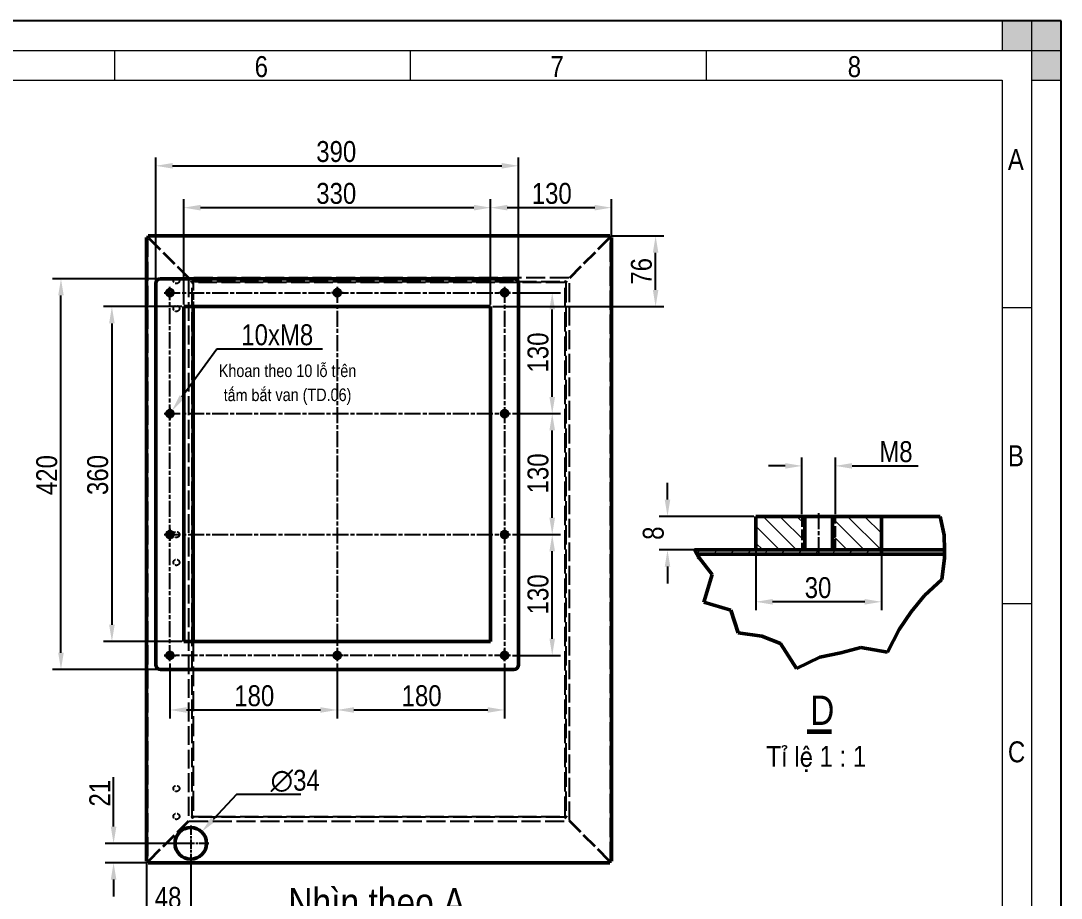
# Model space of a CAD drawing. Header units: millimetres. Extents: x 0 to 2673, y 0 to 1890.
# Drawn here: x 1554 to 2673, y 947 to 1890 of the extents above; entities that cross this region are included whole.
import ezdxf

# ---------------------------------------------------------------- set-up
doc = ezdxf.new("R2010")
doc.units = ezdxf.units.MM
doc.header["$LTSCALE"] = 4.5
doc.linetypes.add('CHAIN', pattern=[0.7087, 0.4724, -0.0591, 0.1181, -0.0591])
doc.linetypes.add('DASHED', pattern=[0.2067, 0.1654, -0.0413])
for name, color, linetype, lineweight in [('Break Line (ANSI)', 7, 'Continuous', 50), ('Center Mark (ANSI)', 7, 'Continuous', 25), ('Centerline (ANSI)', 7, 'Continuous', 25), ('Co ban', 7, 'Continuous', 50), ('Dimension (ANSI)', 7, 'Continuous', 25), ('Hatch (ANSI)', 7, 'Continuous', 18), ('Hidden Narrow (ANSI)', 7, 'DASHED', 25), ('Symbol (ANSI)', 7, 'Continuous', 25)]:
    doc.layers.add(name, color=color, linetype=linetype, lineweight=lineweight)
for name, color, linetype, lineweight, true_color in [('Khung ban ve', 5, 'Continuous', 15, 0x0000ff), ('Manh', 7, 'DASHED', 25, 0x008000), ('Manh khung ten', 7, 'Continuous', 15, 0x994c4c), ('Net chu', 30, 'Continuous', 15, 0xff7f00), ('THIN', 5, 'Continuous', 15, 0x0000ff)]:
    doc.layers.add(name, color=color, linetype=linetype, lineweight=lineweight, true_color=true_color)
doc.styles.add('Do nham', font='')
doc.styles.add('Linh_50', font='')
doc.styles.add('Note Text (ANSI)', font='')
doc.styles.add('StandardAM_ANSI', font='')
doc.styles.add('Text Style71', font='')
doc.styles.get('Do nham').set_extended_font_data('VNI-Helve-Condense')
doc.styles.get('Linh_50').set_extended_font_data('VNI-Helve-Condense')
doc.styles.get('Note Text (ANSI)').set_extended_font_data('VNI-Helve-Condense')
doc.styles.get('StandardAM_ANSI').set_extended_font_data('VNI-Helve-Condense')
doc.styles.get('Text Style71').set_extended_font_data('VNI-Helve-Condense')
doc.dimstyles.new('Default - mm (ANSI)', dxfattribs={"dimscale": 4.5, "dimtxt": 5, "dimasz": 4, "dimexe": 2, "dimexo": 0.5, "dimgap": 0.8, "dimtad": 1, "dimtoh": 1, "dimdec": 0, "dimrnd": 1e-08, "dimzin": 4, "dimdsep": 46, "dimtxsty": 'StandardAM_ANSI', "dimcen": 0.09, "dimdle": 10, "dimclrd": 256, "dimclre": 256, "dimclrt": 256, "dimadec": 1, "dimazin": 1, "dimtfac": 0.61, "dimtofl": 0, "dimtmove": 0, "dimatfit": 3, "dimldrblk": 'DOT', "dimfxl": 1, "dimtolj": 1, "dimtzin": 4, "dimlwd": -1, "dimlwe": -1, "dimarcsym": 0})

# ---------------------------------------------------------------- blocks, each defined once
blk = doc.blocks.new('Borders A2_Thuong')
at = {"layer": 'THIN'}
for points in [[(594.01, 412.96), (594.01, 420.04), (579.87, 420.04), (579.87, 412.96)], [(594.01, 420.04), (586.94, 420.04), (586.94, 405.89), (594.01, 405.89)]]:
    blk.add_hatch(color=256, dxfattribs=at).paths.add_polyline_path(points)
at = {"layer": 'Khung ban ve'}
for p, q in [((28.3, 405.89), (579.87, 405.89)), ((579.87, 405.89), (579.87, 14.14))]:
    blk.add_line(p, q, dxfattribs=at)
at = {"layer": 'Manh khung ten', "lineweight": 25}
for p, q in [((594.01, 420.04), (0.01, 420.04)), ((594.01, -0.01), (594.01, 420.04))]:
    blk.add_line(p, q, dxfattribs=at)
at = {"layer": 'Manh khung ten'}
for p, q in [((0.01, 420.04), (594.01, 420.04)), ((594.01, 420.04), (594.01, -0.01)), ((21.23, 412.96), (586.94, 412.96)), ((367.73, 412.96), (367.73, 405.89)), ((438.44, 412.96), (438.44, 405.89)), ((509.15, 412.96), (509.15, 405.89)), ((586.94, 412.96), (586.94, 7.06)), ((586.89, 351.5), (579.84, 351.5)), ((586.92, 280.73), (579.87, 280.73))]:
    blk.add_line(p, q, dxfattribs=at)
at = {"layer": 'THIN'}
for p, q in [((594.01, 420.04), (579.87, 420.04)), ((579.87, 420.04), (579.87, 412.96)), ((594.01, 420.04), (586.94, 420.04)), ((586.94, 420.04), (586.94, 405.89)), ((594.01, 412.96), (594.01, 420.04)), ((594.01, 405.89), (594.01, 420.04)), ((579.87, 412.96), (594.01, 412.96)), ((586.94, 405.89), (594.01, 405.89))]:
    blk.add_line(p, q, dxfattribs=at)
at = {"layer": 'Net chu', "style": 'Linh_50'}
for s, p in [('6', (401.23, 406.6)), ('7', (471.92, 406.6)), ('8', (542.99, 406.6)), ('A', (581.26, 384.38)), ('B', (581.28, 313.62)), ('C', (581.28, 242.9))]:
    blk.add_text(s, height=5, dxfattribs=at).set_placement(p)
blk = doc.blocks.new('*D16')
at = {"layer": 'Defpoints', "color": 0, "transparency": 16777216}
for p in [(2089.3, 1734.3), (1699.3, 1607.9), (2089.3, 1607.9)]:
    blk.add_point(p, dxfattribs=at)
at = {"layer": 'Dimension (ANSI)', "transparency": 16777216}
for p, q in [((1699.3, 1610.2), (1699.3, 1743.3)), ((2089.3, 1610.2), (2089.3, 1743.3)), ((1717.3, 1734.3), (2071.3, 1734.3))]:
    blk.add_line(p, q, dxfattribs=at)
for points in [[(1717.3, 1737.3), (1717.3, 1731.3), (1699.3, 1734.3)], [(2071.3, 1737.3), (2071.3, 1731.3), (2089.3, 1734.3)]]:
    blk.add_solid(points, dxfattribs=at)
at = {"layer": 'Dimension (ANSI)', "color": 150, "true_color": 0x0080ff, "transparency": 16777216, "insert": (1871.8, 1760.9), "char_height": 22.5, "attachment_point": 1, "style": 'StandardAM_ANSI'}
blk.add_mtext('\\A1;390', dxfattribs=at)
blk = doc.blocks.new('_Dot')
at = {"color": 0, "linetype": 'ByBlock', "lineweight": -2}
blk.add_line((-0.5, 0), (-1, 0), dxfattribs=at)
at = {"color": 0, "linetype": 'ByBlock', "const_width": 0.5}
blk.add_lwpolyline([(-0.25, 0, 1), (0.25, 0, 1)], format="xyb", close=True, dxfattribs=at)
blk = doc.blocks.new('*D17')
at = {"layer": 'Defpoints', "color": 0, "transparency": 16777216}
for p in [(2059.3, 1689.3), (1729.3, 1582.9), (2059.3, 1582.9)]:
    blk.add_point(p, dxfattribs=at)
at = {"layer": 'Dimension (ANSI)', "transparency": 16777216}
for p, q in [((1729.3, 1585.2), (1729.3, 1698.3)), ((2059.3, 1585.2), (2059.3, 1698.3)), ((1747.3, 1689.3), (2041.3, 1689.3))]:
    blk.add_line(p, q, dxfattribs=at)
for points in [[(1747.3, 1692.3), (1747.3, 1686.3), (1729.3, 1689.3)], [(2041.3, 1692.3), (2041.3, 1686.3), (2059.3, 1689.3)]]:
    blk.add_solid(points, dxfattribs=at)
at = {"layer": 'Dimension (ANSI)', "color": 150, "true_color": 0x0080ff, "transparency": 16777216, "insert": (1871.8, 1715.9), "char_height": 22.5, "attachment_point": 1, "style": 'StandardAM_ANSI'}
blk.add_mtext('\\A1;330', dxfattribs=at)
blk = doc.blocks.new('*D18')
at = {"layer": 'Defpoints', "color": 0, "transparency": 16777216}
for p in [(1729.3, 1582.9), (1652, 1222.9), (1729.3, 1222.9)]:
    blk.add_point(p, dxfattribs=at)
at = {"layer": 'Dimension (ANSI)', "transparency": 16777216}
for p, q in [((1727.1, 1582.9), (1643, 1582.9)), ((1652, 1564.9), (1652, 1240.9)), ((1727.1, 1222.9), (1643, 1222.9))]:
    blk.add_line(p, q, dxfattribs=at)
for points in [[(1649, 1564.9), (1655, 1564.9), (1652, 1582.9)], [(1649, 1240.9), (1655, 1240.9), (1652, 1222.9)]]:
    blk.add_solid(points, dxfattribs=at)
at = {"layer": 'Dimension (ANSI)', "color": 150, "true_color": 0x0080ff, "transparency": 16777216, "insert": (1625.4, 1380.4), "char_height": 22.5, "attachment_point": 1, "rotation": 90, "style": 'StandardAM_ANSI'}
blk.add_mtext('\\A1;360', dxfattribs=at)
blk = doc.blocks.new('*D19')
at = {"layer": 'Defpoints', "color": 0, "transparency": 16777216}
for p in [(1597.2, 1612.9), (1704.3, 1612.9), (1704.3, 1192.9)]:
    blk.add_point(p, dxfattribs=at)
at = {"layer": 'Dimension (ANSI)', "transparency": 16777216}
for p, q in [((1702.1, 1612.9), (1588.2, 1612.9)), ((1597.2, 1210.9), (1597.2, 1594.9)), ((1702.1, 1192.9), (1588.2, 1192.9))]:
    blk.add_line(p, q, dxfattribs=at)
for points in [[(1594.2, 1594.9), (1600.2, 1594.9), (1597.2, 1612.9)], [(1594.2, 1210.9), (1600.2, 1210.9), (1597.2, 1192.9)]]:
    blk.add_solid(points, dxfattribs=at)
at = {"layer": 'Dimension (ANSI)', "color": 150, "true_color": 0x0080ff, "transparency": 16777216, "insert": (1570.6, 1380.3), "char_height": 22.5, "attachment_point": 1, "rotation": 90, "style": 'StandardAM_ANSI'}
blk.add_mtext('\\A1;420', dxfattribs=at)
blk = doc.blocks.new('*D20')
at = {"layer": 'Defpoints', "color": 0, "transparency": 16777216}
for p in [(2187.3, 1658.9), (2236.8, 1658.9), (2059.3, 1582.9)]:
    blk.add_point(p, dxfattribs=at)
at = {"layer": 'Dimension (ANSI)', "transparency": 16777216}
for p, q in [((2189.6, 1658.9), (2245.8, 1658.9)), ((2236.8, 1600.9), (2236.8, 1640.9)), ((2061.6, 1582.9), (2245.8, 1582.9))]:
    blk.add_line(p, q, dxfattribs=at)
for points in [[(2233.8, 1640.9), (2239.8, 1640.9), (2236.8, 1658.9)], [(2233.8, 1600.9), (2239.8, 1600.9), (2236.8, 1582.9)]]:
    blk.add_solid(points, dxfattribs=at)
at = {"layer": 'Dimension (ANSI)', "color": 150, "true_color": 0x0080ff, "transparency": 16777216, "insert": (2210.2, 1606.5), "char_height": 22.5, "attachment_point": 1, "rotation": 90, "style": 'StandardAM_ANSI'}
blk.add_mtext('\\A1;76', dxfattribs=at)
blk = doc.blocks.new('*D36')
at = {"layer": 'Defpoints', "color": 0, "transparency": 16777216}
for p in [(2344.7, 1357.4), (2249.6, 1321.4), (2344.7, 1321.4)]:
    blk.add_point(p, dxfattribs=at)
at = {"layer": 'Dimension (ANSI)', "transparency": 16777216}
for p, q in [((2249.6, 1375.4), (2249.6, 1393.4)), ((2342.4, 1357.4), (2240.6, 1357.4)), ((2342.4, 1321.4), (2240.6, 1321.4)), ((2249.6, 1303.4), (2249.6, 1285.4))]:
    blk.add_line(p, q, dxfattribs=at)
for points in [[(2246.6, 1375.4), (2252.6, 1375.4), (2249.6, 1357.4)], [(2246.6, 1303.4), (2252.6, 1303.4), (2249.6, 1321.4)]]:
    blk.add_solid(points, dxfattribs=at)
at = {"layer": 'Dimension (ANSI)', "color": 150, "true_color": 0x0080ff, "transparency": 16777216, "insert": (2223, 1332.2), "char_height": 22.5, "attachment_point": 1, "rotation": 90, "style": 'StandardAM_ANSI'}
blk.add_mtext('\\A1;8', dxfattribs=at)
blk = doc.blocks.new('*D37')
at = {"layer": 'Defpoints', "color": 0, "transparency": 16777216}
for p in [(2430.2, 1411.7), (2394.2, 1357.4), (2430.2, 1357.4)]:
    blk.add_point(p, dxfattribs=at)
at = {"layer": 'Dimension (ANSI)', "transparency": 16777216}
for p, q in [((2376.2, 1411.7), (2358.2, 1411.7)), ((2394.2, 1359.7), (2394.2, 1420.7)), ((2430.2, 1359.7), (2430.2, 1420.7)), ((2448.2, 1411.7), (2519.3, 1411.7))]:
    blk.add_line(p, q, dxfattribs=at)
for points in [[(2376.2, 1414.7), (2376.2, 1408.7), (2394.2, 1411.7)], [(2448.2, 1414.7), (2448.2, 1408.7), (2430.2, 1411.7)]]:
    blk.add_solid(points, dxfattribs=at)
at = {"layer": 'Dimension (ANSI)', "color": 150, "true_color": 0x0080ff, "transparency": 16777216, "insert": (2477.4, 1438.3), "char_height": 22.5, "attachment_point": 1, "style": 'StandardAM_ANSI'}
blk.add_mtext('\\A1;\\fVNI-Helve-Condense|b0|i0;\\H22.5000;M8', dxfattribs=at)
blk = doc.blocks.new('*D38')
at = {"layer": 'Defpoints', "color": 0, "transparency": 16777216}
for p in [(1714.3, 1201.7), (1894.3, 1201.7), (1894.3, 1149.3)]:
    blk.add_point(p, dxfattribs=at)
at = {"layer": 'Dimension (ANSI)', "transparency": 16777216}
for p, q in [((1714.3, 1199.4), (1714.3, 1140.3)), ((1894.3, 1199.4), (1894.3, 1140.3)), ((1732.3, 1149.3), (1876.3, 1149.3))]:
    blk.add_line(p, q, dxfattribs=at)
for points in [[(1732.3, 1152.3), (1732.3, 1146.3), (1714.3, 1149.3)], [(1876.3, 1152.3), (1876.3, 1146.3), (1894.3, 1149.3)]]:
    blk.add_solid(points, dxfattribs=at)
at = {"layer": 'Dimension (ANSI)', "color": 150, "true_color": 0x0080ff, "transparency": 16777216, "insert": (1783.6, 1175.9), "char_height": 22.5, "attachment_point": 1, "style": 'StandardAM_ANSI'}
blk.add_mtext('\\A1;180', dxfattribs=at)
blk = doc.blocks.new('*D39')
at = {"layer": 'Defpoints', "color": 0, "transparency": 16777216}
for p in [(1894.3, 1201.7), (2074.3, 1201.7), (2074.3, 1149.3)]:
    blk.add_point(p, dxfattribs=at)
at = {"layer": 'Dimension (ANSI)', "transparency": 16777216}
for p, q in [((1894.3, 1199.4), (1894.3, 1140.3)), ((2074.3, 1199.4), (2074.3, 1140.3)), ((1912.3, 1149.3), (2056.3, 1149.3))]:
    blk.add_line(p, q, dxfattribs=at)
for points in [[(1912.3, 1152.3), (1912.3, 1146.3), (1894.3, 1149.3)], [(2056.3, 1152.3), (2056.3, 1146.3), (2074.3, 1149.3)]]:
    blk.add_solid(points, dxfattribs=at)
at = {"layer": 'Dimension (ANSI)', "color": 150, "true_color": 0x0080ff, "transparency": 16777216, "insert": (1963.6, 1175.9), "char_height": 22.5, "attachment_point": 1, "style": 'StandardAM_ANSI'}
blk.add_mtext('\\A1;180', dxfattribs=at)
blk = doc.blocks.new('*D40')
at = {"layer": 'Defpoints', "color": 0, "transparency": 16777216}
for p in [(2080.6, 1337.9), (2125.6, 1337.9), (2080.6, 1207.9)]:
    blk.add_point(p, dxfattribs=at)
at = {"layer": 'Dimension (ANSI)', "transparency": 16777216}
for p, q in [((2082.8, 1337.9), (2134.6, 1337.9)), ((2125.6, 1225.9), (2125.6, 1319.9)), ((2082.8, 1207.9), (2134.6, 1207.9))]:
    blk.add_line(p, q, dxfattribs=at)
for points in [[(2122.6, 1319.9), (2128.6, 1319.9), (2125.6, 1337.9)], [(2122.6, 1225.9), (2128.6, 1225.9), (2125.6, 1207.9)]]:
    blk.add_solid(points, dxfattribs=at)
at = {"layer": 'Dimension (ANSI)', "color": 150, "true_color": 0x0080ff, "transparency": 16777216, "insert": (2099, 1252.1), "char_height": 22.5, "attachment_point": 1, "rotation": 90, "style": 'StandardAM_ANSI'}
blk.add_mtext('\\A1;130', dxfattribs=at)
blk = doc.blocks.new('*D41')
at = {"layer": 'Defpoints', "color": 0, "transparency": 16777216}
for p in [(2080.6, 1467.9), (2125.6, 1467.9), (2080.6, 1337.9)]:
    blk.add_point(p, dxfattribs=at)
at = {"layer": 'Dimension (ANSI)', "transparency": 16777216}
for p, q in [((2082.8, 1467.9), (2134.6, 1467.9)), ((2125.6, 1355.9), (2125.6, 1449.9)), ((2082.8, 1337.9), (2134.6, 1337.9))]:
    blk.add_line(p, q, dxfattribs=at)
for points in [[(2122.6, 1449.9), (2128.6, 1449.9), (2125.6, 1467.9)], [(2122.6, 1355.9), (2128.6, 1355.9), (2125.6, 1337.9)]]:
    blk.add_solid(points, dxfattribs=at)
at = {"layer": 'Dimension (ANSI)', "color": 150, "true_color": 0x0080ff, "transparency": 16777216, "insert": (2099, 1382.1), "char_height": 22.5, "attachment_point": 1, "rotation": 90, "style": 'StandardAM_ANSI'}
blk.add_mtext('\\A1;130', dxfattribs=at)
blk = doc.blocks.new('*D42')
at = {"layer": 'Defpoints', "color": 0, "transparency": 16777216}
for p in [(2080.6, 1597.9), (2125.6, 1597.9), (2080.6, 1467.9)]:
    blk.add_point(p, dxfattribs=at)
at = {"layer": 'Dimension (ANSI)', "transparency": 16777216}
for p, q in [((2082.8, 1597.9), (2134.6, 1597.9)), ((2125.6, 1485.9), (2125.6, 1579.9)), ((2082.8, 1467.9), (2134.6, 1467.9))]:
    blk.add_line(p, q, dxfattribs=at)
for points in [[(2122.6, 1579.9), (2128.6, 1579.9), (2125.6, 1597.9)], [(2122.6, 1485.9), (2128.6, 1485.9), (2125.6, 1467.9)]]:
    blk.add_solid(points, dxfattribs=at)
at = {"layer": 'Dimension (ANSI)', "color": 150, "true_color": 0x0080ff, "transparency": 16777216, "insert": (2099, 1512.1), "char_height": 22.5, "attachment_point": 1, "rotation": 90, "style": 'StandardAM_ANSI'}
blk.add_mtext('\\A1;130', dxfattribs=at)
blk = doc.blocks.new('*D43')
at = {"layer": 'Defpoints', "color": 0, "transparency": 16777216}
for p in [(1716.7, 1471.1), (1712, 1464.7)]:
    blk.add_point(p, dxfattribs=at)
at = {"layer": 'Dimension (ANSI)', "transparency": 16777216}
for p, q in [((1764.8, 1537.3), (1727.3, 1485.7)), ((1878.6, 1537.3), (1764.8, 1537.3)), ((1713.9, 1467.9), (1714.8, 1467.9)), ((1714.3, 1467.5), (1714.3, 1468.3))]:
    blk.add_line(p, q, dxfattribs=at)
blk.add_solid([(1724.9, 1487.5), (1729.7, 1483.9), (1716.7, 1471.1)], dxfattribs=at)
at = {"layer": 'Dimension (ANSI)', "color": 150, "true_color": 0x0080ff, "transparency": 16777216, "insert": (1784, 1563.9), "char_height": 22.5, "attachment_point": 1, "style": 'StandardAM_ANSI'}
blk.add_mtext('\\A1; \\fVNI-Helve-Condense|b0|i0;\\H22.5000;10xM8', dxfattribs=at)
blk = doc.blocks.new('*D44')
at = {"layer": 'Defpoints', "color": 0, "transparency": 16777216}
for p in [(2344.7, 1321.4), (2479.7, 1321.4), (2344.7, 1265.6)]:
    blk.add_point(p, dxfattribs=at)
at = {"layer": 'Dimension (ANSI)', "transparency": 16777216}
for p, q in [((2344.7, 1319.2), (2344.7, 1256.6)), ((2479.7, 1319.2), (2479.7, 1256.6)), ((2461.7, 1265.6), (2362.7, 1265.6))]:
    blk.add_line(p, q, dxfattribs=at)
for points in [[(2362.7, 1268.6), (2362.7, 1262.6), (2344.7, 1265.6)], [(2461.7, 1268.6), (2461.7, 1262.6), (2479.7, 1265.6)]]:
    blk.add_solid(points, dxfattribs=at)
at = {"layer": 'Dimension (ANSI)', "color": 150, "true_color": 0x0080ff, "transparency": 16777216, "insert": (2397.2, 1292.1), "char_height": 22.5, "attachment_point": 1, "style": 'StandardAM_ANSI'}
blk.add_mtext('\\A1;30', dxfattribs=at)
blk = doc.blocks.new('*D45')
at = {"layer": 'Defpoints', "color": 0, "transparency": 16777216}
for p in [(1748.5, 1018.3), (1725.2, 993.4)]:
    blk.add_point(p, dxfattribs=at)
at = {"layer": 'Dimension (ANSI)', "transparency": 16777216}
for p, q in [((1786, 1058.4), (1760.8, 1031.4)), ((1855.3, 1058.4), (1786, 1058.4)), ((1736.5, 1005.9), (1737.3, 1005.9)), ((1736.9, 1005.4), (1736.9, 1006.3))]:
    blk.add_line(p, q, dxfattribs=at)
blk.add_solid([(1758.6, 1033.5), (1763, 1029.4), (1748.5, 1018.3)], dxfattribs=at)
at = {"layer": 'Dimension (ANSI)', "color": 150, "true_color": 0x0080ff, "transparency": 16777216, "insert": (1822.6, 1085), "char_height": 22.5, "attachment_point": 1, "style": 'StandardAM_ANSI'}
blk.add_mtext('\\A1;∅34', dxfattribs=at)
blk = doc.blocks.new('*D46')
at = {"layer": 'Defpoints', "color": 0, "transparency": 16777216}
for p in [(1736.9, 1005.9), (1653.8, 984.9), (1691.3, 984.9)]:
    blk.add_point(p, dxfattribs=at)
at = {"layer": 'Dimension (ANSI)', "transparency": 16777216}
for p, q in [((1653.8, 1023.9), (1653.8, 1077.2)), ((1734.6, 1005.9), (1644.8, 1005.9)), ((1689.1, 984.9), (1644.8, 984.9)), ((1653.8, 966.9), (1653.8, 948.9))]:
    blk.add_line(p, q, dxfattribs=at)
for points in [[(1650.8, 1023.9), (1656.8, 1023.9), (1653.8, 1005.9)], [(1650.8, 966.9), (1656.8, 966.9), (1653.8, 984.9)]]:
    blk.add_solid(points, dxfattribs=at)
at = {"layer": 'Dimension (ANSI)', "color": 150, "true_color": 0x0080ff, "transparency": 16777216, "insert": (1627.7, 1045.5), "char_height": 22.5, "attachment_point": 1, "rotation": 90, "style": 'StandardAM_ANSI'}
blk.add_mtext('\\A1;21', dxfattribs=at)
blk = doc.blocks.new('*D47')
at = {"layer": 'Defpoints', "color": 0, "transparency": 16777216}
for p in [(1689.3, 986.9), (1736.9, 986.6), (1689.3, 930.1)]:
    blk.add_point(p, dxfattribs=at)
at = {"layer": 'Dimension (ANSI)', "transparency": 16777216}
for p, q in [((1689.3, 984.7), (1689.3, 921.1)), ((1736.9, 984.4), (1736.9, 921.1)), ((1671.3, 930.1), (1653.3, 930.1)), ((1754.9, 930.1), (1772.9, 930.1))]:
    blk.add_line(p, q, dxfattribs=at)
for points in [[(1671.3, 933.1), (1671.3, 927.1), (1689.3, 930.1)], [(1754.9, 933.1), (1754.9, 927.1), (1736.9, 930.1)]]:
    blk.add_solid(points, dxfattribs=at)
at = {"layer": 'Dimension (ANSI)', "color": 150, "true_color": 0x0080ff, "transparency": 16777216, "insert": (1698.1, 959), "char_height": 22.5, "attachment_point": 1, "style": 'StandardAM_ANSI'}
blk.add_mtext('\\A1;48', dxfattribs=at)
blk = doc.blocks.new('*D48')
at = {"layer": 'Defpoints', "color": 0, "transparency": 16777216}
for p in [(2189.3, 1689.3), (2189.3, 1656.9), (2059.3, 1582.9)]:
    blk.add_point(p, dxfattribs=at)
at = {"layer": 'Dimension (ANSI)', "transparency": 16777216}
for p, q in [((2059.3, 1585.2), (2059.3, 1698.3)), ((2189.3, 1659.2), (2189.3, 1698.3)), ((2077.3, 1689.3), (2171.3, 1689.3))]:
    blk.add_line(p, q, dxfattribs=at)
for points in [[(2077.3, 1692.3), (2077.3, 1686.3), (2059.3, 1689.3)], [(2171.3, 1692.3), (2171.3, 1686.3), (2189.3, 1689.3)]]:
    blk.add_solid(points, dxfattribs=at)
at = {"layer": 'Dimension (ANSI)', "color": 150, "true_color": 0x0080ff, "transparency": 16777216, "insert": (2103.6, 1715.9), "char_height": 22.5, "attachment_point": 1, "style": 'StandardAM_ANSI'}
blk.add_mtext('\\A1;130', dxfattribs=at)

msp = doc.modelspace()

# ---------------------------------------------------------------- hatches: boundary and pattern name
at = {"layer": 'Hatch (ANSI)'}
h = msp.add_hatch(dxfattribs=at)
h.set_pattern_fill('ANSI31', color=256, scale=102.87, angle=90.00021, style=0)
h.set_pattern_definition([(135.0002, (0, 0), (-9.092476, -9.09254), [])])
h.paths.add_polyline_path([(2397.2, 1357.43), (2344.65, 1357.43), (2344.65, 1321.43), (2394.15, 1321.43), (2397.2, 1321.43)])
h.paths.add_polyline_path([(2479.65, 1357.43), (2427.11, 1357.43), (2427.11, 1321.43), (2430.15, 1321.43), (2479.65, 1321.43)])
h = msp.add_hatch(dxfattribs=at)
h.set_pattern_fill('ANSI31', color=256, scale=102.87, style=0)
h.set_pattern_definition([(45, (0, 0), (-9.09251, 9.09251), [])])
h.paths.add_polyline_path([(2281.06, 1316.93), (2278.54, 1321.43), (2344.65, 1321.43), (2394.15, 1321.43), (2397.2, 1321.43), (2427.11, 1321.43), (2430.15, 1321.43), (2479.65, 1321.43), (2479.65, 1316.93)])

# ---------------------------------------------------------------- linework, layer by layer
at = {"layer": 'Break Line (ANSI)'}
for p, q in [((2542.86, 1357.43), (2547.28, 1337.18)), ((2547.28, 1337.18), (2547.43, 1321.43)), ((2281.06, 1316.93), (2278.54, 1321.43)), ((2547.43, 1321.43), (2547.48, 1316.93)), ((2282.64, 1314.1), (2281.06, 1316.93)), ((2283.96, 1312.43), (2282.64, 1314.1)), ((2297.77, 1295.04), (2283.96, 1312.43)), ((2547.38, 1312.43), (2544.67, 1289.45)), ((2547.51, 1313.56), (2547.38, 1312.43)), ((2547.48, 1316.93), (2547.51, 1313.56)), ((2288.58, 1265.03), (2297.77, 1295.04)), ((2544.67, 1289.45), (2525.9, 1272.31)), ((2317.7, 1256.76), (2288.58, 1265.03)), ((2525.9, 1272.31), (2511.66, 1254.85)), ((2325.54, 1232.3), (2317.7, 1256.76)), ((2511.66, 1254.85), (2498.64, 1235.77)), ((2350.91, 1228.69), (2325.54, 1232.3)), ((2498.64, 1235.77), (2486.16, 1211.4)), ((2371.18, 1220.77), (2350.91, 1228.69)), ((2388.3, 1194.02), (2371.18, 1220.77)), ((2435.86, 1210.65), (2413.55, 1206.01)), ((2457.51, 1216.39), (2435.86, 1210.65)), ((2486.16, 1211.4), (2457.51, 1216.39)), ((2413.55, 1206.01), (2388.3, 1194.02))]:
    msp.add_line(p, q, dxfattribs=at)
at = {"layer": 'Center Mark (ANSI)', "linetype": 'CHAIN', "ltscale": 1.543026}
for p, q in [((1708.1, 1597.91), (1720.6, 1597.91)), ((1900.6, 1597.91), (1888.1, 1597.91)), ((2080.6, 1597.91), (2068.1, 1597.91)), ((1714.35, 1474.16), (1714.35, 1461.66)), ((2074.35, 1474.16), (2074.35, 1461.66)), ((1714.35, 1344.16), (1714.35, 1331.66)), ((2074.35, 1344.16), (2074.35, 1331.66)), ((2074.35, 1201.66), (2074.35, 1214.16)), ((1708.1, 1207.91), (1720.6, 1207.91)), ((1900.6, 1207.91), (1888.1, 1207.91))]:
    msp.add_line(p, q, dxfattribs=at)
at = {"layer": 'Center Mark (ANSI)', "linetype": 'CHAIN', "ltscale": 4.752728}
for p, q in [((1736.86, 1025.1), (1736.86, 986.6)), ((1756.11, 1005.85), (1717.61, 1005.85))]:
    msp.add_line(p, q, dxfattribs=at)
at = {"layer": 'Centerline (ANSI)', "linetype": 'CHAIN', "ltscale": 8.113447}
for p, q in [((1714.35, 1201.66), (1714.35, 1604.16)), ((1894.35, 1604.16), (1894.35, 1201.66)), ((2074.35, 1604.16), (2074.35, 1201.66)), ((1708.1, 1597.91), (2080.6, 1597.91)), ((1708.1, 1467.91), (2080.6, 1467.91)), ((2412.15, 1360.8), (2412.15, 1318.05)), ((1708.1, 1337.91), (2080.6, 1337.91)), ((2080.6, 1207.91), (1708.1, 1207.91))]:
    msp.add_line(p, q, dxfattribs=at)
at = {"layer": 'Co ban'}
for p, q in [((1689.35, 1657.2), (1689.35, 1656.91)), ((1690.35, 1657.2), (1689.35, 1657.2)), ((1691.35, 1656.91), (1689.35, 1656.91)), ((1689.35, 986.91), (1689.35, 1656.91)), ((1690.64, 1656.91), (1690.35, 1657.2)), ((1690.35, 1656.91), (1690.35, 1657.2)), ((1691.35, 1658.91), (1691.05, 1658.91)), ((1691.05, 1657.91), (1691.05, 1658.91)), ((1691.35, 1657.62), (1691.05, 1657.91)), ((1691.35, 1657.91), (1691.05, 1657.91)), ((1691.35, 1658.91), (1691.35, 1656.91)), ((1691.35, 1658.91), (2187.35, 1658.91)), ((2187.64, 1658.91), (2187.35, 1658.91)), ((2187.35, 1656.91), (2187.35, 1658.91)), ((2187.35, 1657.62), (2187.64, 1657.91)), ((2187.35, 1657.91), (2187.64, 1657.91)), ((2189.35, 1656.91), (2187.35, 1656.91)), ((2187.64, 1657.91), (2187.64, 1658.91)), ((2188.05, 1656.91), (2188.35, 1657.2)), ((2188.35, 1657.2), (2189.35, 1657.2)), ((2188.35, 1656.91), (2188.35, 1657.2)), ((2189.35, 1656.91), (2189.35, 1657.2)), ((2189.35, 1656.91), (2189.35, 986.91)), ((1704.35, 1612.91), (2084.35, 1612.91)), ((1699.35, 1197.91), (1699.35, 1607.91)), ((2089.35, 1607.91), (2089.35, 1197.91)), ((1729.35, 1582.91), (2059.35, 1582.91)), ((1729.35, 1222.91), (1729.35, 1582.91)), ((1739.35, 1582.91), (1739.35, 1222.91)), ((2059.35, 1582.91), (2059.35, 1222.91)), ((2397.2, 1357.43), (2344.65, 1357.43)), ((2344.65, 1357.43), (2344.65, 1321.43)), ((2397.2, 1321.43), (2397.2, 1357.43)), ((2397.2, 1357.43), (2427.11, 1357.43)), ((2479.65, 1357.43), (2427.11, 1357.43)), ((2427.11, 1357.43), (2427.11, 1321.43)), ((2479.65, 1357.43), (2542.86, 1357.43)), ((2479.65, 1321.43), (2479.65, 1357.43)), ((2479.65, 1321.43), (2278.54, 1321.43)), ((2344.65, 1321.43), (2397.2, 1321.43)), ((2427.11, 1321.43), (2479.65, 1321.43)), ((2479.65, 1321.43), (2547.43, 1321.43)), ((2479.65, 1316.93), (2479.65, 1321.43)), ((2547.43, 1321.43), (2479.65, 1321.43)), ((2281.06, 1316.93), (2479.65, 1316.93)), ((2547.48, 1316.93), (2479.65, 1316.93)), ((2059.35, 1222.91), (1729.35, 1222.91)), ((2084.35, 1192.91), (1704.35, 1192.91)), ((1689.35, 986.91), (1689.35, 986.62)), ((1689.35, 986.91), (1691.35, 986.91)), ((1690.35, 986.62), (1689.35, 986.62)), ((1690.64, 986.91), (1690.35, 986.62)), ((1690.35, 986.91), (1690.35, 986.62)), ((1691.35, 986.2), (1691.05, 985.91)), ((1691.35, 985.91), (1691.05, 985.91)), ((1691.05, 985.91), (1691.05, 984.91)), ((1691.05, 984.91), (1691.35, 984.91)), ((1691.35, 986.91), (1691.35, 984.91)), ((2187.35, 984.91), (1691.35, 984.91)), ((2187.35, 986.91), (2189.35, 986.91)), ((2187.35, 984.91), (2187.35, 986.91)), ((2187.35, 986.2), (2187.64, 985.91)), ((2187.35, 985.91), (2187.64, 985.91)), ((2187.35, 984.91), (2187.64, 984.91)), ((2187.64, 985.91), (2187.64, 984.91)), ((2188.05, 986.91), (2188.35, 986.62)), ((2188.35, 986.91), (2188.35, 986.62)), ((2188.35, 986.62), (2189.35, 986.62)), ((2189.35, 986.62), (2189.35, 986.91))]:
    msp.add_line(p, q, dxfattribs=at)
for centre, radius in [((1714.35, 1597.91), 3.32), ((1894.35, 1597.91), 3.32), ((2074.35, 1597.91), 3.32), ((1714.35, 1467.91), 3.32), ((2074.35, 1467.91), 3.32), ((1714.35, 1337.91), 3.32), ((2074.35, 1337.91), 3.32), ((1714.35, 1207.91), 3.32), ((1894.35, 1207.91), 3.32), ((2074.35, 1207.91), 3.32), ((1736.86, 1005.85), 17)]:
    msp.add_circle(centre, radius, dxfattribs=at)
for centre, start, end in [((1704.35, 1607.91), 90, 180), ((2084.35, 1607.91), 0, 90), ((1704.35, 1197.91), 180, 270), ((2084.35, 1197.91), 270, 0)]:
    msp.add_arc(centre, 5, start, end, dxfattribs=at)
at = {"layer": 'Hidden Narrow (ANSI)', "ltscale": 15.237473}
for p, q in [((2394.15, 1357.43), (2394.15, 1321.43)), ((2430.15, 1321.43), (2430.15, 1357.43))]:
    msp.add_line(p, q, dxfattribs=at)
at = {"layer": 'Hidden Narrow (ANSI)', "ltscale": 10.637733}
for centre in [(1714.35, 1597.91), (1894.35, 1597.91), (2074.35, 1597.91), (1714.35, 1467.91), (2074.35, 1467.91), (1714.35, 1337.91), (2074.35, 1337.91), (1714.35, 1207.91), (1894.35, 1207.91), (2074.35, 1207.91)]:
    msp.add_circle(centre, 4, dxfattribs=at)
at = {"layer": 'Manh', "ltscale": 1.40724}
for p, q in [((1691.35, 1656.2), (1689.35, 1657.2)), ((2186.64, 1656.91), (2187.64, 1658.91)), ((1692.05, 986.91), (1691.05, 984.91)), ((2187.35, 987.62), (2189.35, 986.62))]:
    msp.add_line(p, q, dxfattribs=at)
at = {"layer": 'Manh', "ltscale": 27.704382}
for p, q in [((1690.35, 1656.91), (1690.35, 986.91)), ((2188.35, 986.91), (2188.35, 1656.91))]:
    msp.add_line(p, q, dxfattribs=at)
at = {"layer": 'Manh', "ltscale": 0.447756}
for p, q in [((1691.35, 1656.2), (1690.64, 1656.91)), ((1692.05, 1656.91), (1691.35, 1657.62)), ((2186.64, 1656.91), (2187.35, 1657.62)), ((2187.35, 1656.2), (2188.05, 1656.91)), ((1691.35, 987.62), (1690.64, 986.91)), ((1692.05, 986.91), (1691.35, 986.2)), ((2186.64, 986.91), (2187.35, 986.2)), ((2187.35, 987.62), (2188.05, 986.91))]:
    msp.add_line(p, q, dxfattribs=at)
at = {"layer": 'Manh', "ltscale": 1.40698}
for p, q in [((1691.05, 1658.91), (1692.05, 1656.91)), ((2189.35, 1657.2), (2187.35, 1656.2)), ((1689.35, 986.62), (1691.35, 987.62)), ((2187.64, 984.91), (2186.64, 986.91))]:
    msp.add_line(p, q, dxfattribs=at)
at = {"layer": 'Manh', "ltscale": 28.065649}
for p, q in [((2187.35, 1657.91), (1691.35, 1657.91)), ((1691.35, 985.91), (2187.35, 985.91))]:
    msp.add_line(p, q, dxfattribs=at)
at = {"layer": 'Manh', "ltscale": 23.313023}
for p, q in [((1691.35, 1656.2), (1737.35, 1610.2)), ((1692.05, 1656.91), (1738.05, 1610.91)), ((2186.64, 1656.91), (2140.64, 1610.91)), ((2187.35, 1656.2), (2141.35, 1610.2)), ((1691.35, 987.62), (1737.35, 1033.62)), ((1692.05, 986.91), (1738.05, 1032.91)), ((2186.64, 986.91), (2140.64, 1032.91)), ((2187.35, 987.62), (2141.35, 1033.62))]:
    msp.add_line(p, q, dxfattribs=at)
at = {"layer": 'Manh', "ltscale": 0.423166}
for p, q in [((1690.35, 1618.16), (1689.35, 1618.16)), ((1690.35, 1609.66), (1689.35, 1609.66)), ((1738.35, 1608.2), (1739.35, 1608.2)), ((1740.05, 1609.91), (1740.05, 1608.91)), ((2138.64, 1609.91), (2138.64, 1608.91)), ((2140.35, 1608.2), (2139.35, 1608.2)), ((1690.35, 1581.41), (1689.35, 1581.41)), ((1690.35, 1546.41), (1689.35, 1546.41)), ((1690.35, 1521.47), (1689.35, 1521.47)), ((1690.35, 1486.35), (1689.35, 1486.35)), ((1690.35, 1461.41), (1689.35, 1461.41)), ((1690.35, 1426.41), (1689.35, 1426.41)), ((1690.35, 1181.16), (1689.35, 1181.16)), ((1690.35, 1172.66), (1689.35, 1172.66)), ((1738.35, 1035.62), (1739.35, 1035.62)), ((1740.05, 1033.91), (1740.05, 1034.91)), ((2138.64, 1033.91), (2138.64, 1034.91)), ((2140.35, 1035.62), (2139.35, 1035.62)), ((1703.1, 985.91), (1703.1, 984.91)), ((1715.6, 985.91), (1715.6, 984.91)), ((2163.1, 985.91), (2163.1, 984.91)), ((2175.6, 985.91), (2175.6, 984.91))]:
    msp.add_line(p, q, dxfattribs=at)
at = {"layer": 'Manh', "ltscale": 27.23197}
for p, q in [((1734.35, 1613.2), (1734.35, 1030.62)), ((2144.35, 1030.62), (2144.35, 1613.2))]:
    msp.add_line(p, q, dxfattribs=at)
at = {"layer": 'Manh', "ltscale": 27.454294}
for p, q in [((2143.64, 1613.91), (1735.05, 1613.91)), ((1735.05, 1029.91), (2143.64, 1029.91))]:
    msp.add_line(p, q, dxfattribs=at)
at = {"layer": 'Manh', "ltscale": 1.61686}
for p, q in [((1739.35, 1608.2), (1737.35, 1610.2)), ((1738.05, 1610.91), (1740.05, 1608.91)), ((2138.64, 1608.91), (2140.64, 1610.91)), ((2141.35, 1610.2), (2139.35, 1608.2)), ((1737.35, 1033.62), (1739.35, 1035.62)), ((1740.05, 1034.91), (1738.05, 1032.91)), ((2140.64, 1032.91), (2138.64, 1034.91)), ((2139.35, 1035.62), (2141.35, 1033.62))]:
    msp.add_line(p, q, dxfattribs=at)
at = {"layer": 'Manh', "ltscale": 1.113055}
for p, q in [((1738.35, 1608.2), (1737.35, 1610.2)), ((1740.05, 1609.91), (1738.05, 1610.91)), ((2138.64, 1609.91), (2140.64, 1610.91)), ((2140.35, 1608.2), (2141.35, 1610.2)), ((1738.35, 1035.62), (1737.35, 1033.62)), ((1740.05, 1033.91), (1738.05, 1032.91)), ((2138.64, 1033.91), (2140.64, 1032.91)), ((2140.35, 1035.62), (2141.35, 1033.62))]:
    msp.add_line(p, q, dxfattribs=at)
at = {"layer": 'Manh', "ltscale": 27.981108}
for p, q in [((1738.35, 1035.62), (1738.35, 1608.2)), ((2139.35, 1035.62), (2139.35, 1608.2)), ((2140.35, 1608.2), (2140.35, 1035.62))]:
    msp.add_line(p, q, dxfattribs=at)
at = {"layer": 'Manh', "ltscale": 10.70552}
msp.add_line((1739.35, 1608.2), (1739.35, 1582.91), dxfattribs=at)
at = {"layer": 'Manh', "ltscale": 26.78236}
for p, q in [((1740.05, 1609.91), (2138.64, 1609.91)), ((2138.64, 1608.91), (1740.05, 1608.91)), ((1740.05, 1034.91), (2138.64, 1034.91)), ((2138.64, 1033.91), (1740.05, 1033.91))]:
    msp.add_line(p, q, dxfattribs=at)
at = {"layer": 'Manh', "ltscale": 28.76539}
msp.add_line((1739.35, 1222.91), (1739.35, 1035.62), dxfattribs=at)
at = {"layer": 'Manh', "ltscale": 8.643139}
for centre in [(1721.35, 1610.91), (1721.35, 1580.91), (1721.35, 1337.91), (1721.35, 1307.91), (1721.35, 1064.91), (1721.35, 1034.91)]:
    msp.add_circle(centre, 3.25, dxfattribs=at)
at = {"layer": 'Symbol (ANSI)', "lineweight": 60}
msp.add_line((2399.92, 1126.18), (2426.13, 1126.18), dxfattribs=at)

# ---------------------------------------------------------------- block references
at = {"xscale": 4.5, "yscale": 4.5, "zscale": 4.5}
msp.add_blockref('Borders A2_Thuong', (0, 0), dxfattribs=at)

# ---------------------------------------------------------------- texts
at = {"layer": 'Symbol (ANSI)', "insert": (1840.89, 1520.73), "char_height": 13.5, "width": 159.3661, "attachment_point": 2, "line_spacing_factor": 1.148431, "style": 'Note Text (ANSI)'}
msp.add_mtext('{\\fVNI-Helve-Condense|b0|i0;Khoan theo 10 loã treân\\P\\fVNI-Helve-Condense|b0|i0;taám baét van (TD.06)}', dxfattribs=at)
at = {"layer": 'Symbol (ANSI)', "attachment_point": 7}
for s, insert, char_height, style in [('D', (2403, 1133.27), 31.5, 'Text Style71'), ('Tæ leä 1 : 1', (2356.06, 1082.59), 22.5, 'Do nham'), ('Nhìn theo A', (1841.73, 926.09), 31.5, 'Text Style71')]:
    msp.add_mtext(s, dxfattribs=dict(at, insert=insert, char_height=char_height, style=style))

# ---------------------------------------------------------------- dimensions: what is measured, and where the dimension line sits
at = {"layer": 'Dimension (ANSI)'}
for base, p1, p2, override, picture, middle in [((2089.35, 1734.28), (1699.35, 1607.91), (2089.35, 1607.91), {"dimgap": 0.8, "dimtoh": 0, "dimdec": 0, "dimtol": 0, "dimlim": 0, "dimtp": 0, "dimtm": 0, "dimtdec": 2, "dimatfit": 1}, '*D16', (1894.35, 1734.28)), ((2344.65, 1265.55), (2479.65, 1321.43), (2344.65, 1321.43), {"dimgap": 0.8, "dimtoh": 0, "dimdec": 0, "dimlfac": 0.222222, "dimtol": 0, "dimlim": 0, "dimtp": 0, "dimtm": 0, "dimtdec": 2, "dimatfit": 1}, '*D44', (2412.15, 1265.55)), ((1894.35, 1149.28), (1714.35, 1201.66), (1894.35, 1201.66), {"dimgap": 0.8, "dimtoh": 0, "dimdec": 0, "dimtol": 0, "dimlim": 0, "dimtp": 0, "dimtm": 0, "dimtdec": 2, "dimatfit": 1}, '*D38', (1804.35, 1149.28)), ((1689.35, 930.14), (1736.86, 986.6), (1689.35, 986.91), {"dimgap": 1.304021, "dimtoh": 0, "dimdec": 0, "dimtol": 0, "dimlim": 0, "dimtp": 0, "dimtm": 0, "dimtdec": 2}, '*D47', (1713.1, 930.14))]:
    dim = msp.add_linear_dim(base=base, p1=p1, p2=p2, dimstyle='Default - mm (ANSI)', override=override, dxfattribs=at)
    dim.commit()
    dim.dimension.update_dxf_attribs({"geometry": picture, "text_midpoint": middle, "dimtype": 160})
for base, p1, p2, angle, override, picture, middle in [((2059.35, 1689.31), (1729.35, 1582.91), (2059.35, 1582.91), 180, {"dimgap": 0.8, "dimtoh": 0, "dimdec": 0, "dimtol": 0, "dimlim": 0, "dimtp": 0, "dimtm": 0, "dimtdec": 2, "dimatfit": 1}, '*D17', (1894.35, 1689.31)), ((2189.35, 1689.31), (2059.35, 1582.91), (2189.35, 1656.91), 180, {"dimgap": 0.8, "dimtoh": 0, "dimdec": 0, "dimtol": 0, "dimlim": 0, "dimtp": 0, "dimtm": 0, "dimtdec": 2, "dimatfit": 1}, '*D48', (2124.35, 1689.31)), ((2236.82, 1658.91), (2059.35, 1582.91), (2187.35, 1658.91), 270, {"dimgap": 0.8, "dimtoh": 0, "dimdec": 0, "dimtol": 0, "dimlim": 0, "dimtp": 0, "dimtm": 0, "dimtdec": 2, "dimatfit": 1}, '*D20', (2236.82, 1620.91)), ((1597.2, 1612.91), (1704.35, 1192.91), (1704.35, 1612.91), 90, {"dimgap": 0.8, "dimtoh": 0, "dimdec": 0, "dimtol": 0, "dimlim": 0, "dimtp": 0, "dimtm": 0, "dimtdec": 2, "dimatfit": 1}, '*D19', (1597.2, 1402.91)), ((2125.6, 1597.91), (2080.6, 1467.91), (2080.6, 1597.91), 270, {"dimgap": 0.8, "dimtoh": 0, "dimdec": 0, "dimtol": 0, "dimlim": 0, "dimtp": 0, "dimtm": 0, "dimtdec": 2, "dimatfit": 1}, '*D42', (2125.6, 1532.91)), ((1652, 1222.91), (1729.35, 1582.91), (1729.35, 1222.91), 270, {"dimgap": 0.8, "dimtoh": 0, "dimdec": 0, "dimtol": 0, "dimlim": 0, "dimtp": 0, "dimtm": 0, "dimtdec": 2, "dimatfit": 1}, '*D18', (1652, 1402.91)), ((2125.6, 1467.91), (2080.6, 1337.91), (2080.6, 1467.91), 270, {"dimgap": 0.8, "dimtoh": 0, "dimdec": 0, "dimtol": 0, "dimlim": 0, "dimtp": 0, "dimtm": 0, "dimtdec": 2, "dimatfit": 1}, '*D41', (2125.6, 1402.91)), ((2249.62, 1321.43), (2344.65, 1357.43), (2344.65, 1321.43), 90, {"dimgap": 0.8, "dimtoh": 0, "dimdec": 0, "dimlfac": 0.222222, "dimtol": 0, "dimlim": 0, "dimtp": 0, "dimtm": 0, "dimtdec": 2, "dimatfit": 1}, '*D36', (2249.62, 1339.43)), ((2125.6, 1337.91), (2080.6, 1207.91), (2080.6, 1337.91), 90, {"dimgap": 0.8, "dimtoh": 0, "dimdec": 0, "dimtol": 0, "dimlim": 0, "dimtp": 0, "dimtm": 0, "dimtdec": 2, "dimatfit": 1}, '*D40', (2125.6, 1272.91)), ((2074.35, 1149.28), (1894.35, 1201.66), (2074.35, 1201.66), 180, {"dimgap": 0.8, "dimtoh": 0, "dimdec": 0, "dimtol": 0, "dimlim": 0, "dimtp": 0, "dimtm": 0, "dimtdec": 2, "dimatfit": 1}, '*D39', (1984.35, 1149.28)), ((1653.76, 984.91), (1736.86, 1005.85), (1691.35, 984.91), 90, {"dimgap": 0.8, "dimtoh": 0, "dimdec": 0, "dimtol": 0, "dimlim": 0, "dimtp": 0, "dimtm": 0, "dimtdec": 2, "dimatfit": 1}, '*D46', (1653.76, 1059.54))]:
    dim = msp.add_linear_dim(base=base, p1=p1, p2=p2, angle=angle, dimstyle='Default - mm (ANSI)', override=override, dxfattribs=at)
    dim.commit()
    dim.dimension.update_dxf_attribs({"geometry": picture, "text_midpoint": middle, "dimtype": 160})
dim = msp.add_diameter_dim_2p(p1=(1711.99, 1464.67), p2=(1716.7, 1471.14), text=' \\fVNI-Helve-Condense|b0|i0;\\H22.5000;10xM8', dimstyle='Default - mm (ANSI)', override={"dimgap": 0.8, "dimtih": 1, "dimdec": 0, "dimlfac": 1, "dimtol": 0, "dimlim": 0, "dimtp": 0, "dimtm": 0, "dimtdec": 2}, dxfattribs=at)
dim.commit()
dim.dimension.update_dxf_attribs({"geometry": '*D43', "text_midpoint": (1831.3, 1537.33), "dimtype": 163})
dim = msp.add_linear_dim(base=(2430.15, 1411.75), p1=(2394.15, 1357.43), p2=(2430.15, 1357.43), text='\\fVNI-Helve-Condense|b0|i0;\\H22.5000;M<>', dimstyle='Default - mm (ANSI)', override={"dimgap": 0.8, "dimtoh": 0, "dimdec": 0, "dimlfac": 0.222222, "dimtol": 0, "dimlim": 0, "dimtp": 0, "dimtm": 0, "dimtdec": 2, "dimatfit": 1}, dxfattribs=at)
dim.commit()
dim.dimension.update_dxf_attribs({"geometry": '*D37', "text_midpoint": (2496.55, 1411.75), "dimtype": 160})
dim = msp.add_diameter_dim_2p(p1=(1725.24, 993.43), p2=(1748.47, 1018.27), dimstyle='Default - mm (ANSI)', override={"dimgap": 0.8, "dimtih": 1, "dimdec": 0, "dimlfac": 1, "dimtol": 0, "dimlim": 0, "dimtp": 0, "dimtm": 0, "dimtdec": 2}, dxfattribs=at)
dim.commit()
dim.dimension.update_dxf_attribs({"geometry": '*D45', "text_midpoint": (1838.97, 1058.39), "dimtype": 163})

doc.saveas('drawing.dxf')
